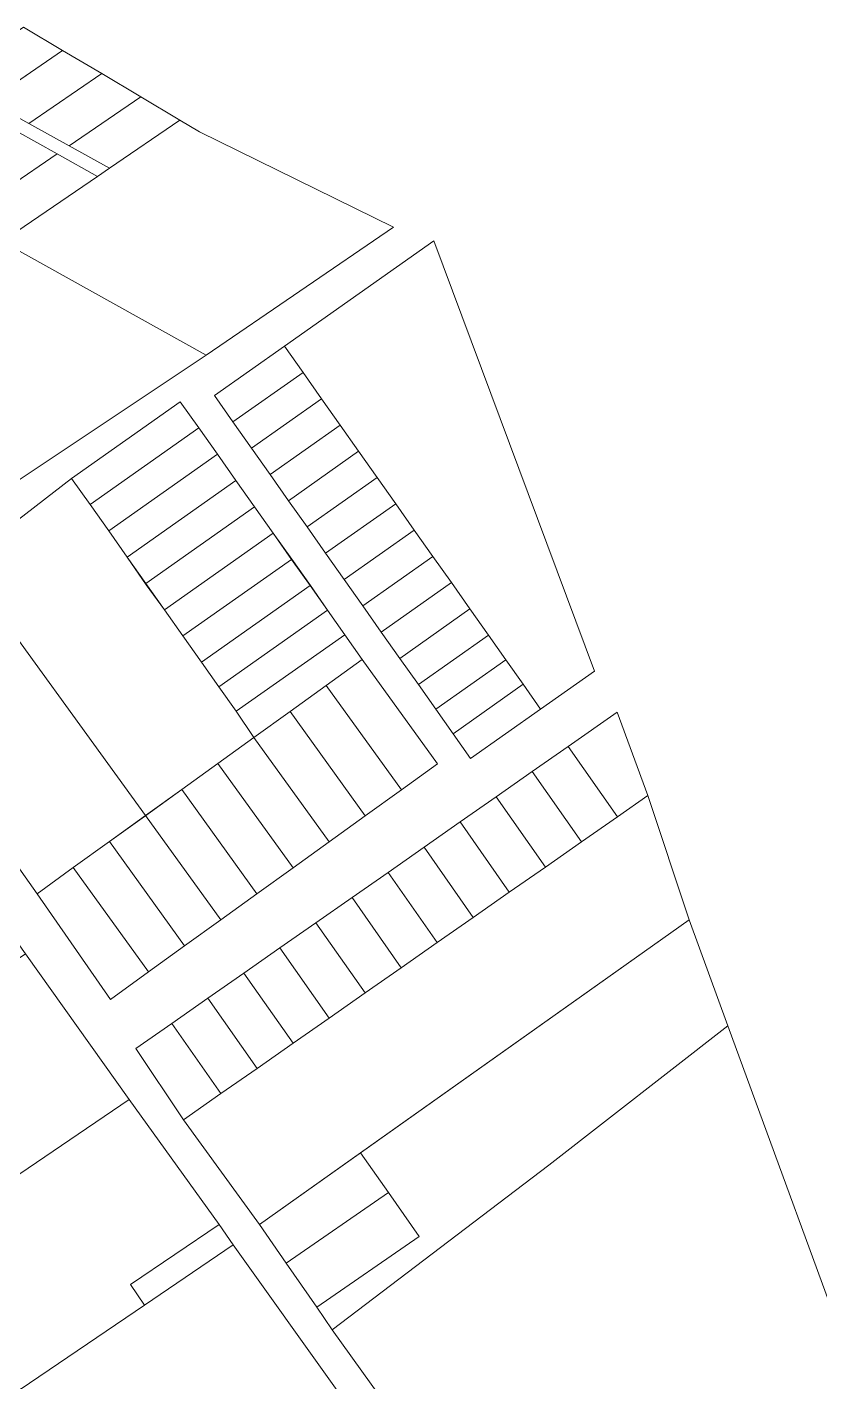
# Model space of a CAD drawing. Header units: metres. Extents: x 3873 to 16340, y -5213 to 3289.
# Drawn here: x 6067 to 6436, y 1820 to 2452 of the extents above; entities that cross this region are included whole.
import ezdxf

# ---------------------------------------------------------------- set-up
doc = ezdxf.new("R2010")
doc.units = ezdxf.units.M
doc.layers.add('CONTEXTO-MANZANAS', color=8, linetype='Continuous', lineweight=0, plot=False)
doc.layers.add('CONTEXTO-PARCELAS', color=9, linetype='Continuous', lineweight=0, plot=False)

msp = doc.modelspace()

# ---------------------------------------------------------------- linework, layer by layer
at = {"layer": 'CONTEXTO-MANZANAS'}
for points in [[(6065.07, 2452.04), (6083.27, 2441.18), (6101.48, 2430.33), (6119.68, 2419.47), (6137.87, 2408.64), (6105.14, 2386.21), (6099.61, 2382.42), (6055.08, 2351.95)], [(6154.02, 2280.13), (6186.7, 2303.19), (6256.36, 2352.33), (6331.21, 2151.62), (6306.12, 2133.92), (6273.44, 2110.87), (6265.28, 2122.43), (6257.21, 2133.87), (6249.14, 2145.31), (6240.49, 2157.57), (6231.85, 2169.82), (6223.2, 2182.08), (6214.55, 2194.34), (6205.9, 2206.59), (6197.26, 2218.85), (6188.61, 2231.11), (6179.96, 2243.36), (6171.31, 2255.62), (6162.67, 2267.88), (6154.02, 2280.13)], [(6087.49, 2241.54), (6138.15, 2277.28), (6146.8, 2265.03), (6155.44, 2252.77), (6164.09, 2240.51), (6172.74, 2228.26), (6181.39, 2216), (6190.06, 2203.76), (6198.83, 2191.6), (6206.75, 2180.05), (6214.82, 2168.61), (6222.99, 2157.04), (6258.06, 2108.38), (6241.22, 2096.24), (6224.38, 2084.1), (6207.54, 2071.96), (6190.7, 2059.82), (6173.85, 2047.68), (6157.01, 2035.54), (6140.17, 2023.41), (6123.33, 2011.27), (6105.55, 1998.45), (6071.41, 2047.79), (6088.25, 2059.93), (6105.09, 2072.07), (6121.45, 2083.84), (6138.78, 2096.35), (6155.62, 2108.49), (6172.46, 2120.63), (6164.16, 2132.86), (6156.09, 2144.3), (6148.02, 2155.74), (6139.37, 2168), (6130.73, 2180.26), (6122.22, 2191.86), (6113.43, 2204.77), (6104.78, 2217.03), (6096.14, 2229.28), (6087.49, 2241.54)], [(5970.62, 2157.34), (6016.15, 2089.85), (6065.94, 2019.76), (6114.37, 1951.84), (6156.28, 1893.54), (6162.81, 1883.93), (6211.25, 1816.01)], [(6341.82, 2132.39), (6356.1, 2093.58), (6341.93, 2083.68), (6325.13, 2071.94), (6308.33, 2060.2), (6291.52, 2048.46), (6274.72, 2036.72), (6257.92, 2024.97), (6241.11, 2013.23), (6224.31, 2001.49), (6207.5, 1989.75), (6190.7, 1978), (6173.9, 1966.26), (6157.09, 1954.52), (6139.66, 1942.34), (6117.38, 1975.56), (6134.19, 1987.3), (6150.99, 1999.04), (6167.8, 2010.78), (6184.6, 2022.52), (6201.4, 2034.27), (6218.21, 2046.01), (6235.01, 2057.75), (6251.81, 2069.49), (6268.62, 2081.24), (6285.42, 2092.98), (6302.23, 2104.72), (6319.03, 2116.46), (6341.82, 2132.39)]]:
    msp.add_lwpolyline(points, dxfattribs=at)
at = {"layer": 'CONTEXTO-PARCELAS'}
for points in [[(6065.07, 2452.04), (6083.27, 2441.18), (6048.68, 2417.5), (6029.86, 2427.93), (6065.07, 2452.04)], [(6065.07, 2452.04), (6083.27, 2441.18), (6048.68, 2417.5), (6029.86, 2427.93), (6065.07, 2452.04)], [(6083.27, 2441.18), (6101.48, 2430.33), (6067.51, 2407.07), (6048.68, 2417.5), (6083.27, 2441.18)], [(6083.27, 2441.18), (6101.48, 2430.33), (6067.51, 2407.07), (6048.68, 2417.5), (6083.27, 2441.18)], [(6101.48, 2430.33), (6119.68, 2419.47), (6086.33, 2396.64), (6067.51, 2407.07), (6101.48, 2430.33)], [(6101.48, 2430.33), (6119.68, 2419.47), (6086.33, 2396.64), (6067.51, 2407.07), (6101.48, 2430.33)], [(6048.68, 2417.5), (6067.51, 2407.07), (6086.33, 2396.64), (6105.14, 2386.21), (6099.61, 2382.42), (6080.66, 2392.98), (6061.71, 2403.55)], [(6048.68, 2417.5), (6067.51, 2407.07), (6086.33, 2396.64), (6105.14, 2386.21), (6099.61, 2382.42), (6080.66, 2392.98), (6061.71, 2403.55)], [(6119.68, 2419.47), (6137.87, 2408.64), (6105.14, 2386.21), (6086.33, 2396.64), (6119.68, 2419.47)], [(6119.68, 2419.47), (6137.87, 2408.64), (6105.14, 2386.21), (6086.33, 2396.64), (6119.68, 2419.47)], [(6150.24, 2299), (6055.08, 2351.95), (6099.61, 2382.42), (6105.14, 2386.21), (6137.87, 2408.64), (6147.1, 2403.14), (6237.53, 2358.78), (6150.24, 2299)], [(6150.24, 2299), (6055.08, 2351.95), (6099.61, 2382.42), (6105.14, 2386.21), (6137.87, 2408.64), (6147.1, 2403.14), (6237.53, 2358.78), (6150.24, 2299)], [(6061.71, 2403.55), (6080.66, 2392.98), (6036.13, 2362.51), (6017.17, 2373.06), (6061.71, 2403.55)], [(6061.71, 2403.55), (6080.66, 2392.98), (6036.13, 2362.51), (6017.17, 2373.06), (6061.71, 2403.55)], [(6080.66, 2392.98), (6099.61, 2382.42), (6055.08, 2351.95), (6036.13, 2362.51), (6080.66, 2392.98)], [(6080.66, 2392.98), (6099.61, 2382.42), (6055.08, 2351.95), (6036.13, 2362.51), (6080.66, 2392.98)], [(6054.16, 2234.91), (5998.48, 2313.18), (6010.35, 2321.31), (6027.26, 2332.9), (6055.08, 2351.95), (6150.24, 2299), (6054.16, 2234.91)], [(6054.16, 2234.91), (5998.48, 2313.18), (6010.35, 2321.31), (6027.26, 2332.9), (6055.08, 2351.95), (6150.24, 2299), (6054.16, 2234.91)], [(6256.36, 2352.33), (6331.21, 2151.62), (6306.12, 2133.92), (6297.97, 2145.49), (6289.9, 2156.93), (6281.82, 2168.37), (6273.18, 2180.63), (6264.53, 2192.88), (6255.88, 2205.14), (6247.23, 2217.4), (6238.59, 2229.65), (6229.94, 2241.91), (6221.29, 2254.17), (6212.65, 2266.42), (6204, 2278.68), (6195.35, 2290.94), (6186.7, 2303.19), (6256.36, 2352.33)], [(6256.36, 2352.33), (6331.21, 2151.62), (6306.12, 2133.92), (6297.97, 2145.49), (6289.9, 2156.93), (6281.82, 2168.37), (6273.18, 2180.63), (6264.53, 2192.88), (6255.88, 2205.14), (6247.23, 2217.4), (6238.59, 2229.65), (6229.94, 2241.91), (6221.29, 2254.17), (6212.65, 2266.42), (6204, 2278.68), (6195.35, 2290.94), (6186.7, 2303.19), (6256.36, 2352.33)], [(6195.35, 2290.94), (6162.67, 2267.88), (6154.02, 2280.13), (6186.7, 2303.19), (6195.35, 2290.94)], [(6195.35, 2290.94), (6162.67, 2267.88), (6154.02, 2280.13), (6186.7, 2303.19), (6195.35, 2290.94)], [(6204, 2278.68), (6171.31, 2255.62), (6162.67, 2267.88), (6195.35, 2290.94), (6204, 2278.68)], [(6204, 2278.68), (6171.31, 2255.62), (6162.67, 2267.88), (6195.35, 2290.94), (6204, 2278.68)], [(6146.8, 2265.03), (6096.14, 2229.28), (6087.49, 2241.54), (6138.15, 2277.28), (6146.8, 2265.03)], [(6146.8, 2265.03), (6096.14, 2229.28), (6087.49, 2241.54), (6138.15, 2277.28), (6146.8, 2265.03)], [(6212.65, 2266.42), (6179.96, 2243.36), (6171.31, 2255.62), (6204, 2278.68), (6212.65, 2266.42)], [(6212.65, 2266.42), (6179.96, 2243.36), (6171.31, 2255.62), (6204, 2278.68), (6212.65, 2266.42)], [(6155.44, 2252.77), (6104.78, 2217.03), (6096.14, 2229.28), (6146.8, 2265.03), (6155.44, 2252.77)], [(6155.44, 2252.77), (6104.78, 2217.03), (6096.14, 2229.28), (6146.8, 2265.03), (6155.44, 2252.77)], [(6212.65, 2266.42), (6221.29, 2254.17), (6188.61, 2231.11), (6179.96, 2243.36), (6212.65, 2266.42)], [(6212.65, 2266.42), (6221.29, 2254.17), (6188.61, 2231.11), (6179.96, 2243.36), (6212.65, 2266.42)], [(6164.09, 2240.51), (6113.43, 2204.77), (6104.78, 2217.03), (6155.44, 2252.77), (6164.09, 2240.51)], [(6164.09, 2240.51), (6113.43, 2204.77), (6104.78, 2217.03), (6155.44, 2252.77), (6164.09, 2240.51)], [(6229.94, 2241.91), (6197.26, 2218.85), (6188.61, 2231.11), (6221.29, 2254.17), (6229.94, 2241.91)], [(6229.94, 2241.91), (6197.26, 2218.85), (6188.61, 2231.11), (6221.29, 2254.17), (6229.94, 2241.91)], [(6036.51, 2202.15), (6087.49, 2241.54), (6096.14, 2229.28), (6104.78, 2217.03), (6113.43, 2204.77), (6122.08, 2192.51), (6130.73, 2180.26), (6139.37, 2168), (6148.02, 2155.74), (6156.09, 2144.3), (6164.16, 2132.86), (6172.46, 2120.63), (6155.63, 2108.48), (6138.78, 2096.35), (6121.94, 2084.21), (6036.51, 2202.15)], [(6036.51, 2202.15), (6087.49, 2241.54), (6096.14, 2229.28), (6104.78, 2217.03), (6113.43, 2204.77), (6122.08, 2192.51), (6130.73, 2180.26), (6139.37, 2168), (6148.02, 2155.74), (6156.09, 2144.3), (6164.16, 2132.86), (6172.46, 2120.63), (6155.63, 2108.48), (6138.78, 2096.35), (6121.94, 2084.21), (6036.51, 2202.15)], [(6172.74, 2228.26), (6122.08, 2192.51), (6113.43, 2204.77), (6164.09, 2240.51), (6172.74, 2228.26)], [(6172.74, 2228.26), (6122.08, 2192.51), (6113.43, 2204.77), (6164.09, 2240.51), (6172.74, 2228.26)], [(6238.59, 2229.65), (6205.9, 2206.59), (6197.26, 2218.85), (6229.94, 2241.91), (6238.59, 2229.65)], [(6238.59, 2229.65), (6205.9, 2206.59), (6197.26, 2218.85), (6229.94, 2241.91), (6238.59, 2229.65)], [(6181.39, 2216), (6130.73, 2180.26), (6122.08, 2192.51), (6172.74, 2228.26), (6181.39, 2216)], [(6181.39, 2216), (6130.73, 2180.26), (6122.08, 2192.51), (6172.74, 2228.26), (6181.39, 2216)], [(6247.23, 2217.4), (6214.55, 2194.34), (6205.9, 2206.59), (6238.59, 2229.65), (6247.23, 2217.4)], [(6247.23, 2217.4), (6214.55, 2194.34), (6205.9, 2206.59), (6238.59, 2229.65), (6247.23, 2217.4)], [(6181.39, 2216), (6190.03, 2203.74), (6139.37, 2168), (6130.73, 2180.26), (6181.39, 2216)], [(6181.39, 2216), (6190.03, 2203.74), (6139.37, 2168), (6130.73, 2180.26), (6181.39, 2216)], [(6255.88, 2205.14), (6223.2, 2182.08), (6214.55, 2194.34), (6247.23, 2217.4), (6255.88, 2205.14)], [(6255.88, 2205.14), (6223.2, 2182.08), (6214.55, 2194.34), (6247.23, 2217.4), (6255.88, 2205.14)], [(6036.51, 2202.15), (6121.94, 2084.21), (6105.09, 2072.07), (6088.25, 2059.93), (6071.41, 2047.79), (5987.53, 2166.5), (6036.51, 2202.15)], [(6036.51, 2202.15), (6121.94, 2084.21), (6105.09, 2072.07), (6088.25, 2059.93), (6071.41, 2047.79), (5987.53, 2166.5), (6036.51, 2202.15)], [(6198.68, 2191.49), (6148.02, 2155.74), (6139.37, 2168), (6190.03, 2203.74), (6198.68, 2191.49)], [(6198.68, 2191.49), (6148.02, 2155.74), (6139.37, 2168), (6190.03, 2203.74), (6198.68, 2191.49)], [(6264.53, 2192.88), (6231.85, 2169.82), (6223.2, 2182.08), (6255.88, 2205.14), (6264.53, 2192.88)], [(6264.53, 2192.88), (6231.85, 2169.82), (6223.2, 2182.08), (6255.88, 2205.14), (6264.53, 2192.88)], [(6206.75, 2180.05), (6156.09, 2144.3), (6148.02, 2155.74), (6198.68, 2191.49), (6206.75, 2180.05)], [(6206.75, 2180.05), (6156.09, 2144.3), (6148.02, 2155.74), (6198.68, 2191.49), (6206.75, 2180.05)], [(6273.18, 2180.63), (6240.49, 2157.57), (6231.85, 2169.82), (6264.53, 2192.88), (6273.18, 2180.63)], [(6273.18, 2180.63), (6240.49, 2157.57), (6231.85, 2169.82), (6264.53, 2192.88), (6273.18, 2180.63)], [(6273.18, 2180.63), (6281.82, 2168.37), (6249.14, 2145.31), (6240.49, 2157.57), (6273.18, 2180.63)], [(6273.18, 2180.63), (6281.82, 2168.37), (6249.14, 2145.31), (6240.49, 2157.57), (6273.18, 2180.63)], [(6206.75, 2180.05), (6214.82, 2168.61), (6164.16, 2132.86), (6156.09, 2144.3), (6206.75, 2180.05)], [(6206.75, 2180.05), (6214.82, 2168.61), (6164.16, 2132.86), (6156.09, 2144.3), (6206.75, 2180.05)], [(6214.82, 2168.61), (6222.99, 2157.04), (6206.14, 2144.91), (6189.3, 2132.77), (6172.46, 2120.63), (6164.16, 2132.86), (6214.82, 2168.61)], [(6214.82, 2168.61), (6222.99, 2157.04), (6206.14, 2144.91), (6189.3, 2132.77), (6172.46, 2120.63), (6164.16, 2132.86), (6214.82, 2168.61)], [(6281.82, 2168.37), (6289.9, 2156.93), (6257.21, 2133.87), (6249.14, 2145.31), (6281.82, 2168.37)], [(6281.82, 2168.37), (6289.9, 2156.93), (6257.21, 2133.87), (6249.14, 2145.31), (6281.82, 2168.37)], [(6206.14, 2144.91), (6222.99, 2157.04), (6258.06, 2108.38), (6241.22, 2096.24), (6206.14, 2144.91)], [(6206.14, 2144.91), (6222.99, 2157.04), (6258.06, 2108.38), (6241.22, 2096.24), (6206.14, 2144.91)], [(6289.9, 2156.93), (6297.97, 2145.49), (6265.28, 2122.43), (6257.21, 2133.87), (6289.9, 2156.93)], [(6289.9, 2156.93), (6297.97, 2145.49), (6265.28, 2122.43), (6257.21, 2133.87), (6289.9, 2156.93)], [(6189.3, 2132.77), (6206.14, 2144.91), (6241.22, 2096.24), (6224.38, 2084.1), (6189.3, 2132.77)], [(6189.3, 2132.77), (6206.14, 2144.91), (6241.22, 2096.24), (6224.38, 2084.1), (6189.3, 2132.77)], [(6297.97, 2145.49), (6306.12, 2133.92), (6273.44, 2110.87), (6265.28, 2122.43), (6297.97, 2145.49)], [(6297.97, 2145.49), (6306.12, 2133.92), (6273.44, 2110.87), (6265.28, 2122.43), (6297.97, 2145.49)], [(6172.46, 2120.63), (6189.3, 2132.77), (6224.38, 2084.1), (6207.54, 2071.96), (6172.46, 2120.63)], [(6172.46, 2120.63), (6189.3, 2132.77), (6224.38, 2084.1), (6207.54, 2071.96), (6172.46, 2120.63)], [(6341.82, 2132.39), (6356.1, 2093.58), (6341.93, 2083.68), (6319.03, 2116.46), (6341.82, 2132.39)], [(6341.82, 2132.39), (6356.1, 2093.58), (6341.93, 2083.68), (6319.03, 2116.46), (6341.82, 2132.39)], [(6155.62, 2108.49), (6172.46, 2120.63), (6207.54, 2071.96), (6190.7, 2059.82), (6155.62, 2108.49)], [(6155.62, 2108.49), (6172.46, 2120.63), (6207.54, 2071.96), (6190.7, 2059.82), (6155.62, 2108.49)], [(6319.03, 2116.46), (6341.93, 2083.68), (6325.13, 2071.94), (6302.23, 2104.72), (6319.03, 2116.46)], [(6319.03, 2116.46), (6341.93, 2083.68), (6325.13, 2071.94), (6302.23, 2104.72), (6319.03, 2116.46)], [(6138.78, 2096.35), (6155.62, 2108.49), (6190.7, 2059.82), (6173.85, 2047.68), (6138.78, 2096.35)], [(6138.78, 2096.35), (6155.62, 2108.49), (6190.7, 2059.82), (6173.85, 2047.68), (6138.78, 2096.35)], [(6302.23, 2104.72), (6325.13, 2071.94), (6308.33, 2060.2), (6285.42, 2092.98), (6302.23, 2104.72)], [(6302.23, 2104.72), (6325.13, 2071.94), (6308.33, 2060.2), (6285.42, 2092.98), (6302.23, 2104.72)], [(6121.94, 2084.21), (6138.78, 2096.35), (6173.85, 2047.68), (6157.01, 2035.54), (6121.94, 2084.21)], [(6121.94, 2084.21), (6138.78, 2096.35), (6173.85, 2047.68), (6157.01, 2035.54), (6121.94, 2084.21)], [(6375.43, 2035.66), (6175.01, 1893.53), (6139.66, 1942.34), (6157.09, 1954.52), (6173.9, 1966.26), (6190.7, 1978), (6207.5, 1989.75), (6224.31, 2001.49), (6241.11, 2013.23), (6257.92, 2024.97), (6274.72, 2036.72), (6291.52, 2048.46), (6308.33, 2060.2), (6325.13, 2071.94), (6341.93, 2083.68), (6356.1, 2093.58), (6375.43, 2035.66)], [(6375.43, 2035.66), (6175.01, 1893.53), (6139.66, 1942.34), (6157.09, 1954.52), (6173.9, 1966.26), (6190.7, 1978), (6207.5, 1989.75), (6224.31, 2001.49), (6241.11, 2013.23), (6257.92, 2024.97), (6274.72, 2036.72), (6291.52, 2048.46), (6308.33, 2060.2), (6325.13, 2071.94), (6341.93, 2083.68), (6356.1, 2093.58), (6375.43, 2035.66)], [(6285.42, 2092.98), (6308.33, 2060.2), (6291.52, 2048.46), (6268.62, 2081.24), (6285.42, 2092.98)], [(6285.42, 2092.98), (6308.33, 2060.2), (6291.52, 2048.46), (6268.62, 2081.24), (6285.42, 2092.98)], [(6105.09, 2072.07), (6121.94, 2084.21), (6157.01, 2035.54), (6140.17, 2023.41), (6105.09, 2072.07)], [(6105.09, 2072.07), (6121.94, 2084.21), (6157.01, 2035.54), (6140.17, 2023.41), (6105.09, 2072.07)], [(6268.62, 2081.24), (6291.52, 2048.46), (6274.72, 2036.72), (6251.81, 2069.49), (6268.62, 2081.24)], [(6268.62, 2081.24), (6291.52, 2048.46), (6274.72, 2036.72), (6251.81, 2069.49), (6268.62, 2081.24)], [(6088.25, 2059.93), (6105.09, 2072.07), (6140.17, 2023.41), (6123.33, 2011.27), (6088.25, 2059.93)], [(6088.25, 2059.93), (6105.09, 2072.07), (6140.17, 2023.41), (6123.33, 2011.27), (6088.25, 2059.93)], [(6251.81, 2069.49), (6274.72, 2036.72), (6257.92, 2024.97), (6235.01, 2057.75), (6251.81, 2069.49)], [(6251.81, 2069.49), (6274.72, 2036.72), (6257.92, 2024.97), (6235.01, 2057.75), (6251.81, 2069.49)], [(6071.41, 2047.79), (6088.25, 2059.93), (6123.33, 2011.27), (6105.55, 1998.45), (6071.41, 2047.79)], [(6071.41, 2047.79), (6088.25, 2059.93), (6123.33, 2011.27), (6105.55, 1998.45), (6071.41, 2047.79)], [(6235.01, 2057.75), (6257.92, 2024.97), (6241.11, 2013.23), (6218.21, 2046.01), (6235.01, 2057.75)], [(6235.01, 2057.75), (6257.92, 2024.97), (6241.11, 2013.23), (6218.21, 2046.01), (6235.01, 2057.75)], [(6218.21, 2046.01), (6241.11, 2013.23), (6224.31, 2001.49), (6201.4, 2034.27), (6218.21, 2046.01)], [(6218.21, 2046.01), (6241.11, 2013.23), (6224.31, 2001.49), (6201.4, 2034.27), (6218.21, 2046.01)], [(6393.41, 1986.15), (6309.98, 1921.14), (6209, 1844.32), (6201.72, 1854.86), (6249.44, 1887.82), (6235.24, 1908.39), (6222.09, 1926.92), (6375.43, 2035.66), (6393.41, 1986.15)], [(6393.41, 1986.15), (6309.98, 1921.14), (6209, 1844.32), (6201.72, 1854.86), (6249.44, 1887.82), (6235.24, 1908.39), (6222.09, 1926.92), (6375.43, 2035.66), (6393.41, 1986.15)], [(6201.4, 2034.27), (6224.31, 2001.49), (6207.5, 1989.75), (6184.6, 2022.52), (6201.4, 2034.27)], [(6201.4, 2034.27), (6224.31, 2001.49), (6207.5, 1989.75), (6184.6, 2022.52), (6201.4, 2034.27)], [(6184.6, 2022.52), (6207.5, 1989.75), (6190.7, 1978), (6167.8, 2010.78), (6184.6, 2022.52)], [(6184.6, 2022.52), (6207.5, 1989.75), (6190.7, 1978), (6167.8, 2010.78), (6184.6, 2022.52)], [(5967.62, 1952.98), (6065.94, 2019.76), (6114.37, 1951.84), (6015.59, 1884.75), (5967.62, 1952.98)], [(5967.62, 1952.98), (6065.94, 2019.76), (6114.37, 1951.84), (6015.59, 1884.75), (5967.62, 1952.98)], [(6167.8, 2010.78), (6190.7, 1978), (6173.9, 1966.26), (6150.99, 1999.04), (6167.8, 2010.78)], [(6167.8, 2010.78), (6190.7, 1978), (6173.9, 1966.26), (6150.99, 1999.04), (6167.8, 2010.78)], [(6150.99, 1999.04), (6173.9, 1966.26), (6157.09, 1954.52), (6134.19, 1987.3), (6150.99, 1999.04)], [(6150.99, 1999.04), (6173.9, 1966.26), (6157.09, 1954.52), (6134.19, 1987.3), (6150.99, 1999.04)], [(6134.19, 1987.3), (6157.09, 1954.52), (6139.66, 1942.34), (6117.38, 1975.56), (6134.19, 1987.3)], [(6134.19, 1987.3), (6157.09, 1954.52), (6139.66, 1942.34), (6117.38, 1975.56), (6134.19, 1987.3)], [(6209, 1844.32), (6309.98, 1921.14), (6393.41, 1986.15), (6520.59, 1639.02), (6454.04, 1614.09), (6390.82, 1590.83), (6209, 1844.32)], [(6209, 1844.32), (6309.98, 1921.14), (6393.41, 1986.15), (6520.59, 1639.02), (6454.04, 1614.09), (6390.82, 1590.83), (6209, 1844.32)], [(6015.59, 1884.75), (6114.37, 1951.84), (6156.28, 1893.54), (6114.92, 1865.45), (6121.45, 1855.83), (6063.56, 1816.52), (6015.59, 1884.75)], [(6015.59, 1884.75), (6114.37, 1951.84), (6156.28, 1893.54), (6114.92, 1865.45), (6121.45, 1855.83), (6063.56, 1816.52), (6015.59, 1884.75)], [(6175.01, 1893.52), (6222.09, 1926.92), (6235.24, 1908.39), (6187.51, 1875.43), (6175.01, 1893.52)], [(6175.01, 1893.52), (6222.09, 1926.92), (6235.24, 1908.39), (6187.51, 1875.43), (6175.01, 1893.52)], [(6187.51, 1875.43), (6235.24, 1908.39), (6249.44, 1887.82), (6201.72, 1854.86), (6187.51, 1875.43)], [(6187.51, 1875.43), (6235.24, 1908.39), (6249.44, 1887.82), (6201.72, 1854.86), (6187.51, 1875.43)], [(6114.92, 1865.45), (6156.28, 1893.54), (6162.81, 1883.93), (6121.45, 1855.83), (6114.92, 1865.45)], [(6114.92, 1865.45), (6156.28, 1893.54), (6162.81, 1883.93), (6121.45, 1855.83), (6114.92, 1865.45)], [(6063.56, 1816.52), (6121.45, 1855.83), (6162.81, 1883.93), (6211.25, 1816.01), (6111.53, 1748.29), (6063.56, 1816.52)], [(6063.56, 1816.52), (6121.45, 1855.83), (6162.81, 1883.93), (6211.25, 1816.01), (6111.53, 1748.29), (6063.56, 1816.52)]]:
    msp.add_lwpolyline(points, dxfattribs=at)

doc.saveas('drawing.dxf')
